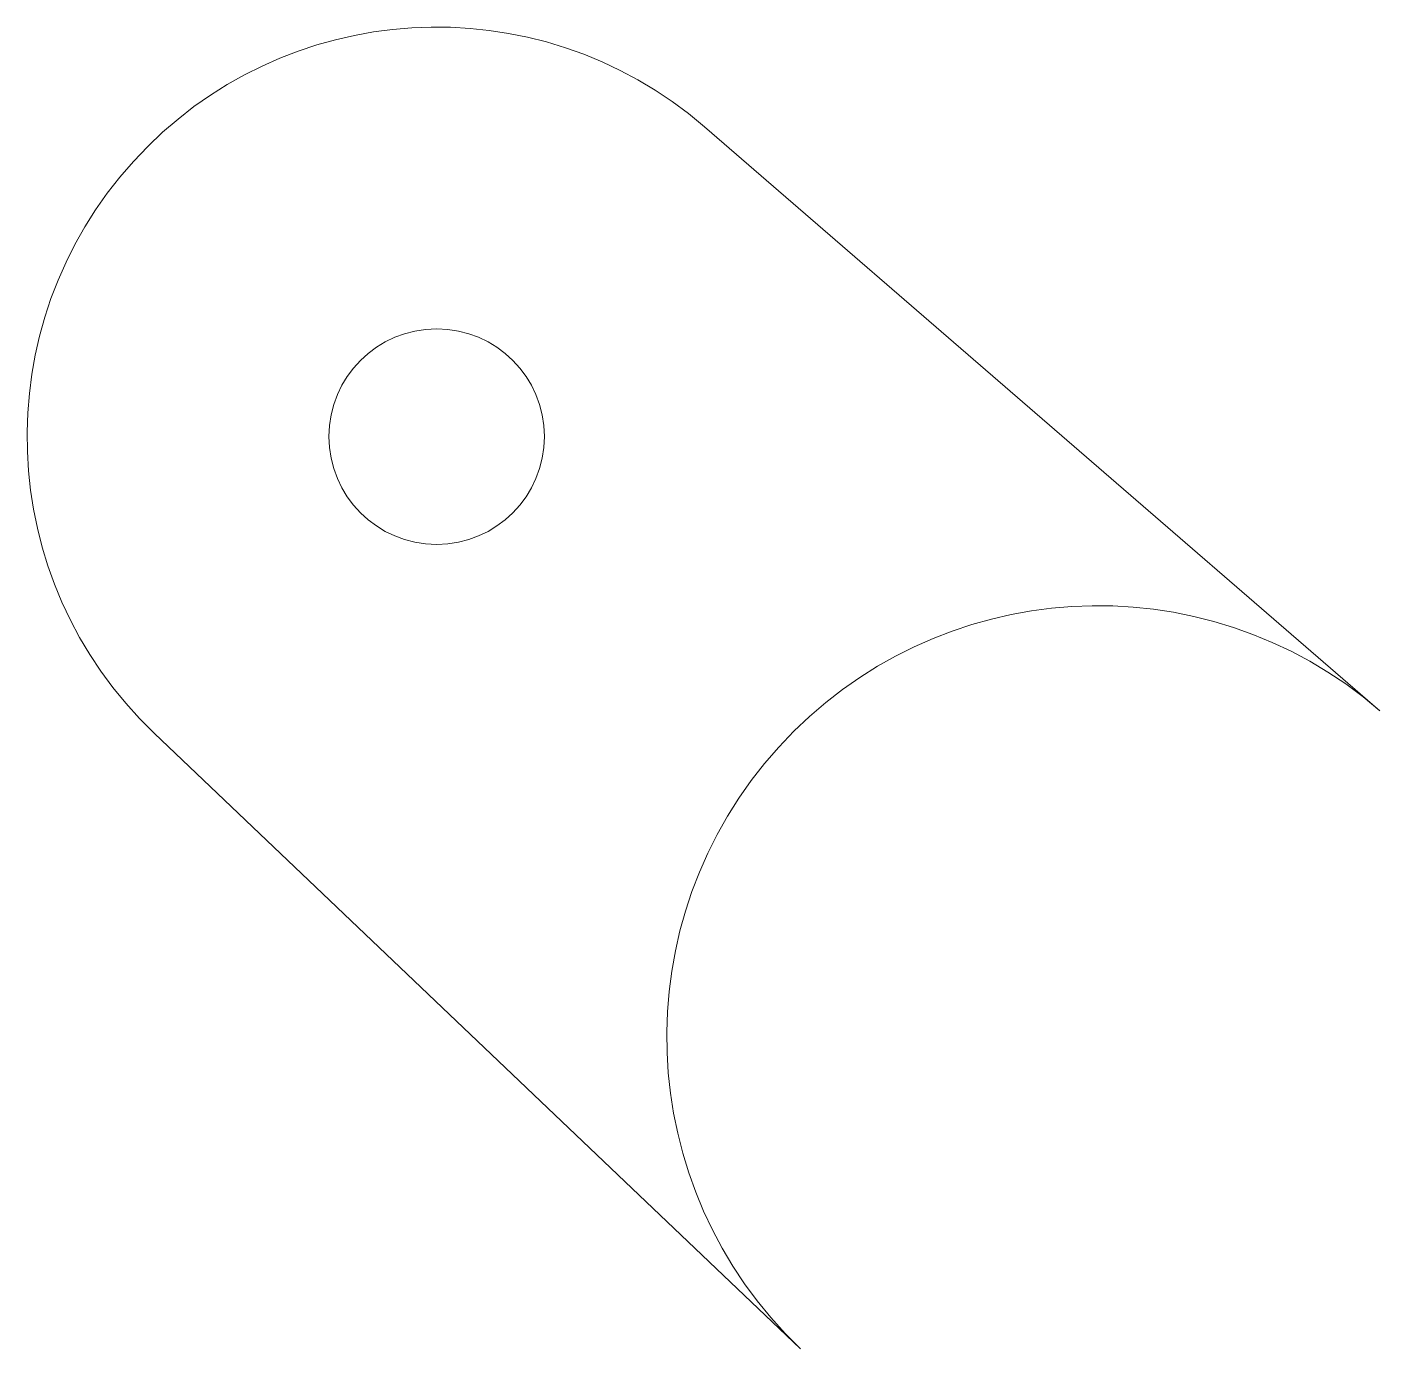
# Model space of a CAD drawing. Header units: inches. Extents: x -5.2 to 5.2, y -4.6 to -2.5.
# Drawn here: x 3.614 to 5.183, y -4.062 to -2.529 of the extents above.
import ezdxf

# ---------------------------------------------------------------- set-up
doc = ezdxf.new("R2010")
doc.units = ezdxf.units.IN
doc.header["$MEASUREMENT"] = 0

msp = doc.modelspace()

# ---------------------------------------------------------------- linework, layer by layer
at = {"color": 7, "linetype": 'Continuous', "lineweight": 15}
for p, q in [((5.183, -3.3218), (4.3997, -2.6446)), ((3.7614, -3.3478), (4.5111, -4.062))]:
    msp.add_line(p, q, dxfattribs=at)
msp.add_circle((4.0891, -3.0039), 0.125, dxfattribs=at)
for centre, radius in [((4.0891, -3.0039), 0.475), ((4.856, -3.7), 0.5)]:
    msp.add_arc(centre, radius, 49.1552, 226.3891, dxfattribs=at)

doc.saveas('drawing.dxf')
